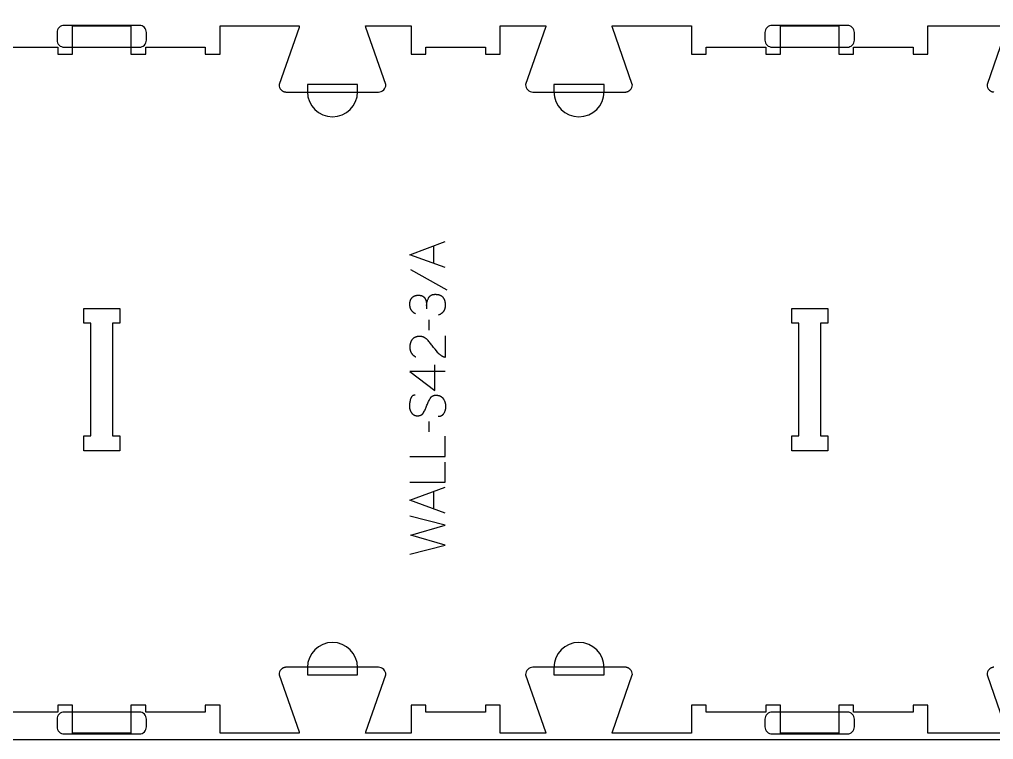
# Model space of a CAD drawing. Extents: x -13885 to -10701, y -19593 to -11999.
# Drawn here: x -12352 to -11527, y -15243 to -14633 of the extents above; entities that cross this region are included whole.
import ezdxf

# ---------------------------------------------------------------- set-up
doc = ezdxf.new("R2010")
doc.units = 0
for name, color, linetype in [('0_SHEET_SPRUCEPLY_2440X122', 1, 'CONTINUOUS'), ('1_ANYTOOL_1MMDEEP_LABELS_S', 2, 'CONTINUOUS'), ('3_ANYTOOL_CUTTHROUGH_INSID', 4, 'CONTINUOUS'), ('4_ANYTOOL_CUTTHROUGH_OUTSI', 5, 'CONTINUOUS'), ('5_ANYTOOL_HALF_MILL_9MM_IN', 3, 'CONTINUOUS')]:
    doc.layers.add(name, color=color, linetype=linetype)

msp = doc.modelspace()

# ---------------------------------------------------------------- linework, layer by layer
at = {"layer": '0_SHEET_SPRUCEPLY_2440X122'}
msp.add_lwpolyline([(-13513.11, -14023.28), (-13513.11, -15243.28), (-11073.11, -15243.28), (-11073.11, -14023.28)], close=True, dxfattribs=at)
at = {"layer": '1_ANYTOOL_1MMDEEP_LABELS_S'}
for points in [[(-11991.64, -14843.25), (-12021.64, -14832.36), (-11991.64, -14821.3)], [(-12001.2, -14839.78), (-12001.2, -14824.86)], [(-12021.17, -14844.96), (-11990.4, -14862.15)], [(-12016.71, -14882.5), (-12017.01, -14882.35), (-12017.31, -14882.18), (-12017.59, -14882.01), (-12017.87, -14881.83), (-12018.13, -14881.65), (-12018.39, -14881.46), (-12018.63, -14881.26), (-12018.75, -14881.16), (-12018.87, -14881.06), (-12018.98, -14880.96), (-12019.09, -14880.85), (-12019.2, -14880.74), (-12019.31, -14880.64), (-12019.41, -14880.53), (-12019.52, -14880.41), (-12019.62, -14880.3), (-12019.71, -14880.19), (-12019.81, -14880.07), (-12019.9, -14879.95), (-12019.99, -14879.83), (-12020.08, -14879.71), (-12020.17, -14879.59), (-12020.25, -14879.47), (-12020.33, -14879.34), (-12020.41, -14879.21), (-12020.48, -14879.09), (-12020.56, -14878.96), (-12020.63, -14878.82), (-12020.7, -14878.69), (-12020.76, -14878.56), (-12020.83, -14878.42), (-12020.89, -14878.28), (-12020.95, -14878.14), (-12021, -14878), (-12021.06, -14877.86), (-12021.11, -14877.71), (-12021.16, -14877.57), (-12021.2, -14877.42), (-12021.25, -14877.27), (-12021.33, -14876.97), (-12021.4, -14876.66), (-12021.47, -14876.34), (-12021.52, -14876.02), (-12021.56, -14875.69), (-12021.6, -14875.36), (-12021.62, -14875.02), (-12021.63, -14874.67), (-12021.64, -14874.32), (-12021.64, -14874.11), (-12021.63, -14873.9), (-12021.62, -14873.69), (-12021.61, -14873.49), (-12021.59, -14873.29), (-12021.57, -14873.09), (-12021.55, -14872.9), (-12021.52, -14872.7), (-12021.49, -14872.51), (-12021.46, -14872.33), (-12021.42, -14872.14), (-12021.37, -14871.96), (-12021.33, -14871.78), (-12021.28, -14871.6), (-12021.22, -14871.42), (-12021.17, -14871.25), (-12021.11, -14871.08), (-12021.04, -14870.91), (-12020.97, -14870.74), (-12020.9, -14870.58), (-12020.83, -14870.42), (-12020.75, -14870.26), (-12020.67, -14870.1), (-12020.58, -14869.95), (-12020.49, -14869.8), (-12020.39, -14869.65), (-12020.3, -14869.5), (-12020.2, -14869.36), (-12020.09, -14869.22), (-12019.98, -14869.08), (-12019.87, -14868.94), (-12019.75, -14868.81), (-12019.63, -14868.68), (-12019.51, -14868.55), (-12019.39, -14868.43), (-12019.26, -14868.31), (-12019.13, -14868.2), (-12018.99, -14868.09), (-12018.85, -14867.99), (-12018.71, -14867.89), (-12018.57, -14867.79), (-12018.42, -14867.7), (-12018.27, -14867.61), (-12018.12, -14867.52), (-12017.96, -14867.44), (-12017.8, -14867.37), (-12017.64, -14867.3), (-12017.47, -14867.23), (-12017.3, -14867.17), (-12017.13, -14867.11), (-12016.96, -14867.05), (-12016.78, -14867), (-12016.6, -14866.96), (-12016.41, -14866.92), (-12016.22, -14866.88), (-12016.03, -14866.85), (-12015.84, -14866.82), (-12015.64, -14866.79), (-12015.44, -14866.77), (-12015.24, -14866.76), (-12015.03, -14866.74), (-12014.82, -14866.74), (-12014.61, -14866.73), (-12014.05, -14866.74), (-12013.72, -14866.75), (-12013.4, -14866.77), (-12013.09, -14866.8), (-12012.79, -14866.85), (-12012.64, -14866.87), (-12012.49, -14866.89), (-12012.35, -14866.92), (-12012.21, -14866.95), (-12012.08, -14866.99), (-12011.94, -14867.02), (-12011.81, -14867.06), (-12011.68, -14867.1), (-12011.56, -14867.14), (-12011.43, -14867.18), (-12011.31, -14867.23), (-12011.19, -14867.28), (-12011.08, -14867.33), (-12010.97, -14867.38), (-12010.85, -14867.44), (-12010.75, -14867.5), (-12010.64, -14867.56), (-12010.54, -14867.62), (-12010.44, -14867.68), (-12010.34, -14867.75), (-12010.25, -14867.82), (-12010.15, -14867.89), (-12009.97, -14868.04), (-12009.8, -14868.19), (-12009.64, -14868.34), (-12009.48, -14868.5), (-12009.4, -14868.58), (-12009.33, -14868.67), (-12009.25, -14868.75), (-12009.18, -14868.84), (-12009.11, -14868.92), (-12009.04, -14869.01), (-12008.98, -14869.1), (-12008.91, -14869.19), (-12008.85, -14869.28), (-12008.79, -14869.37), (-12008.73, -14869.46), (-12008.67, -14869.55), (-12008.61, -14869.65), (-12008.56, -14869.74), (-12008.5, -14869.84), (-12008.45, -14869.94), (-12008.4, -14870.04), (-12008.35, -14870.14), (-12008.3, -14870.24), (-12008.26, -14870.34), (-12008.22, -14870.44), (-12008.17, -14870.55), (-12008.1, -14870.76), (-12008.02, -14870.98), (-12007.96, -14871.19), (-12007.89, -14871.41), (-12007.83, -14871.64), (-12007.78, -14871.86), (-12007.72, -14872.09), (-12007.68, -14872.31), (-12007.64, -14872.54), (-12007.6, -14872.78), (-12007.56, -14873.01), (-12007.53, -14873.25), (-12007.51, -14873.49), (-12007.49, -14873.73), (-12007.47, -14873.97), (-12007.46, -14874.22), (-12007.45, -14874.47), (-12007.41, -14878.18)], [(-12007.41, -14875.39), (-12007.38, -14874.95), (-12007.35, -14874.52), (-12007.3, -14874.09), (-12007.24, -14873.67), (-12007.17, -14873.25), (-12007.09, -14872.83), (-12006.99, -14872.42), (-12006.89, -14872.01), (-12006.78, -14871.61), (-12006.65, -14871.21), (-12006.52, -14870.82), (-12006.37, -14870.43), (-12006.21, -14870.05), (-12006.04, -14869.67), (-12005.87, -14869.29), (-12005.67, -14868.92), (-12005.57, -14868.74), (-12005.47, -14868.56), (-12005.42, -14868.47), (-12005.36, -14868.39), (-12005.3, -14868.31), (-12005.25, -14868.22), (-12005.19, -14868.14), (-12005.13, -14868.07), (-12005.06, -14867.99), (-12005, -14867.91), (-12004.94, -14867.84), (-12004.87, -14867.77), (-12004.81, -14867.69), (-12004.74, -14867.62), (-12004.67, -14867.56), (-12004.6, -14867.49), (-12004.53, -14867.42), (-12004.46, -14867.36), (-12004.38, -14867.3), (-12004.31, -14867.23), (-12004.23, -14867.17), (-12004.16, -14867.12), (-12004.08, -14867.06), (-12004, -14867), (-12003.92, -14866.95), (-12003.83, -14866.9), (-12003.75, -14866.85), (-12003.67, -14866.8), (-12003.58, -14866.75), (-12003.49, -14866.7), (-12003.41, -14866.65), (-12003.32, -14866.61), (-12003.23, -14866.57), (-12003.14, -14866.53), (-12003.04, -14866.49), (-12002.95, -14866.45), (-12002.76, -14866.38), (-12002.56, -14866.31), (-12002.36, -14866.25), (-12002.15, -14866.19), (-12001.94, -14866.15), (-12001.73, -14866.1), (-12001.51, -14866.06), (-12001.28, -14866.03), (-12001.05, -14866.01), (-12000.82, -14865.99), (-12000.58, -14865.97), (-12000.33, -14865.96), (-12000.08, -14865.96), (-11999.8, -14865.96), (-11999.53, -14865.97), (-11999.26, -14865.98), (-11999, -14866), (-11998.74, -14866.02), (-11998.48, -14866.05), (-11998.23, -14866.08), (-11997.99, -14866.12), (-11997.75, -14866.16), (-11997.52, -14866.2), (-11997.29, -14866.25), (-11997.06, -14866.31), (-11996.84, -14866.37), (-11996.63, -14866.44), (-11996.42, -14866.51), (-11996.21, -14866.58), (-11996.01, -14866.66), (-11995.82, -14866.75), (-11995.63, -14866.84), (-11995.44, -14866.93), (-11995.26, -14867.03), (-11995.09, -14867.14), (-11994.92, -14867.24), (-11994.75, -14867.36), (-11994.59, -14867.48), (-11994.44, -14867.6), (-11994.29, -14867.73), (-11994.22, -14867.8), (-11994.14, -14867.86), (-11994.07, -14867.93), (-11994, -14868), (-11993.93, -14868.07), (-11993.87, -14868.15), (-11993.8, -14868.22), (-11993.74, -14868.29), (-11993.61, -14868.45), (-11993.49, -14868.6), (-11993.37, -14868.76), (-11993.26, -14868.93), (-11993.15, -14869.1), (-11993.04, -14869.27), (-11992.94, -14869.44), (-11992.84, -14869.62), (-11992.75, -14869.8), (-11992.66, -14869.99), (-11992.57, -14870.18), (-11992.49, -14870.37), (-11992.41, -14870.56), (-11992.33, -14870.76), (-11992.26, -14870.97), (-11992.2, -14871.17), (-11992.13, -14871.38), (-11992.07, -14871.6), (-11992.02, -14871.81), (-11991.96, -14872.03), (-11991.92, -14872.26), (-11991.87, -14872.48), (-11991.83, -14872.72), (-11991.8, -14872.95), (-11991.76, -14873.19), (-11991.71, -14873.67), (-11991.67, -14874.17), (-11991.65, -14874.69), (-11991.64, -14875.22), (-11991.64, -14875.6), (-11991.66, -14875.97), (-11991.69, -14876.34), (-11991.73, -14876.7), (-11991.78, -14877.05), (-11991.81, -14877.22), (-11991.84, -14877.39), (-11991.87, -14877.56), (-11991.91, -14877.73), (-11991.95, -14877.89), (-11992, -14878.06), (-11992.04, -14878.22), (-11992.09, -14878.38), (-11992.14, -14878.53), (-11992.2, -14878.69), (-11992.25, -14878.84), (-11992.31, -14878.99), (-11992.38, -14879.14), (-11992.44, -14879.29), (-11992.51, -14879.44), (-11992.58, -14879.58), (-11992.65, -14879.72), (-11992.73, -14879.86), (-11992.81, -14880), (-11992.89, -14880.14), (-11992.98, -14880.27), (-11993.06, -14880.4), (-11993.15, -14880.53), (-11993.25, -14880.66), (-11993.34, -14880.79), (-11993.44, -14880.91), (-11993.54, -14881.04), (-11993.65, -14881.16), (-11993.76, -14881.28), (-11993.87, -14881.39), (-11993.98, -14881.51), (-11994.09, -14881.62), (-11994.21, -14881.73), (-11994.33, -14881.84), (-11994.46, -14881.95), (-11994.58, -14882.05), (-11994.71, -14882.16), (-11994.85, -14882.26), (-11994.98, -14882.36), (-11995.12, -14882.45), (-11995.26, -14882.55), (-11995.4, -14882.64), (-11995.55, -14882.74), (-11995.7, -14882.83), (-11996, -14883), (-11996.32, -14883.17), (-11996.65, -14883.32), (-11996.99, -14883.47), (-11997.34, -14883.62)], [(-12005.52, -14887.48), (-12005.44, -14896.26)], [(-11991.68, -14901.19), (-11991.72, -14919.49), (-11992.18, -14919.34), (-11992.41, -14919.26), (-11992.63, -14919.18), (-11992.85, -14919.1), (-11993.06, -14919.01), (-11993.28, -14918.91), (-11993.49, -14918.82), (-11993.7, -14918.72), (-11993.91, -14918.62), (-11994.11, -14918.51), (-11994.32, -14918.4), (-11994.52, -14918.28), (-11994.72, -14918.17), (-11994.91, -14918.04), (-11995.11, -14917.92), (-11995.3, -14917.79), (-11995.48, -14917.66), (-11995.67, -14917.52), (-11995.86, -14917.39), (-11996.04, -14917.24), (-11996.22, -14917.1), (-11996.39, -14916.95), (-11996.57, -14916.79), (-11996.74, -14916.64), (-11996.91, -14916.48), (-11997.08, -14916.31), (-11997.24, -14916.14), (-11997.4, -14915.97), (-11997.56, -14915.8), (-11997.87, -14915.44), (-11999.09, -14913.96), (-12000.28, -14912.47), (-12001.44, -14910.96), (-12002.57, -14909.44), (-12003.13, -14908.68), (-12003.7, -14907.95), (-12004.28, -14907.24), (-12004.86, -14906.55), (-12005.45, -14905.89), (-12006.06, -14905.24), (-12006.66, -14904.62), (-12007.28, -14904.02), (-12007.44, -14903.87), (-12007.6, -14903.73), (-12007.76, -14903.6), (-12007.92, -14903.47), (-12008.09, -14903.34), (-12008.25, -14903.22), (-12008.43, -14903.1), (-12008.6, -14902.99), (-12008.77, -14902.88), (-12008.95, -14902.77), (-12009.13, -14902.68), (-12009.31, -14902.58), (-12009.49, -14902.49), (-12009.68, -14902.41), (-12009.87, -14902.33), (-12010.06, -14902.25), (-12010.25, -14902.18), (-12010.44, -14902.11), (-12010.64, -14902.05), (-12010.84, -14901.99), (-12011.04, -14901.94), (-12011.25, -14901.89), (-12011.45, -14901.85), (-12011.66, -14901.81), (-12011.87, -14901.77), (-12012.09, -14901.74), (-12012.3, -14901.72), (-12012.52, -14901.7), (-12012.74, -14901.68), (-12012.96, -14901.67), (-12013.18, -14901.66), (-12013.41, -14901.66), (-12013.66, -14901.66), (-12013.91, -14901.67), (-12014.15, -14901.68), (-12014.39, -14901.7), (-12014.62, -14901.72), (-12014.85, -14901.75), (-12015.08, -14901.78), (-12015.3, -14901.82), (-12015.52, -14901.86), (-12015.74, -14901.91), (-12015.95, -14901.96), (-12016.16, -14902.02), (-12016.37, -14902.08), (-12016.57, -14902.14), (-12016.76, -14902.22), (-12016.96, -14902.29), (-12017.15, -14902.37), (-12017.33, -14902.46), (-12017.51, -14902.55), (-12017.69, -14902.65), (-12017.87, -14902.75), (-12018.04, -14902.86), (-12018.21, -14902.97), (-12018.37, -14903.08), (-12018.53, -14903.2), (-12018.68, -14903.33), (-12018.84, -14903.46), (-12018.98, -14903.6), (-12019.13, -14903.74), (-12019.27, -14903.88), (-12019.41, -14904.03), (-12019.54, -14904.19), (-12019.67, -14904.35), (-12019.79, -14904.51), (-12019.91, -14904.68), (-12020.03, -14904.84), (-12020.14, -14905.01), (-12020.25, -14905.18), (-12020.36, -14905.36), (-12020.46, -14905.54), (-12020.55, -14905.72), (-12020.65, -14905.9), (-12020.73, -14906.08), (-12020.82, -14906.27), (-12020.9, -14906.46), (-12020.97, -14906.66), (-12021.05, -14906.85), (-12021.11, -14907.05), (-12021.18, -14907.25), (-12021.24, -14907.45), (-12021.29, -14907.66), (-12021.34, -14907.87), (-12021.39, -14908.08), (-12021.43, -14908.29), (-12021.47, -14908.51), (-12021.51, -14908.73), (-12021.54, -14908.95), (-12021.57, -14909.18), (-12021.59, -14909.4), (-12021.61, -14909.63), (-12021.62, -14909.86), (-12021.63, -14910.1), (-12021.64, -14910.58), (-12021.63, -14910.94), (-12021.62, -14911.3), (-12021.59, -14911.65), (-12021.56, -14912), (-12021.51, -14912.34), (-12021.46, -14912.68), (-12021.4, -14913), (-12021.32, -14913.32), (-12021.24, -14913.64), (-12021.19, -14913.79), (-12021.14, -14913.95), (-12021.09, -14914.1), (-12021.04, -14914.25), (-12020.98, -14914.39), (-12020.92, -14914.54), (-12020.86, -14914.69), (-12020.8, -14914.83), (-12020.73, -14914.97), (-12020.66, -14915.11), (-12020.59, -14915.25), (-12020.52, -14915.39), (-12020.44, -14915.52), (-12020.36, -14915.65), (-12020.28, -14915.79), (-12020.2, -14915.92), (-12020.11, -14916.04), (-12020.03, -14916.17), (-12019.93, -14916.3), (-12019.84, -14916.42), (-12019.75, -14916.54), (-12019.65, -14916.66), (-12019.55, -14916.78), (-12019.44, -14916.9), (-12019.34, -14917.01), (-12019.23, -14917.13), (-12019.12, -14917.24), (-12019, -14917.35), (-12018.89, -14917.46), (-12018.77, -14917.57), (-12018.65, -14917.67), (-12018.53, -14917.78), (-12018.27, -14917.98), (-12018.01, -14918.18), (-12017.73, -14918.37), (-12017.45, -14918.55), (-12017.16, -14918.73), (-12016.85, -14918.9), (-12016.54, -14919.06)], [(-11991.64, -14931.4), (-12021.68, -14931.36), (-12000.3, -14947.39)], [(-12000.3, -14947.39), (-12000.3, -14925.62)], [(-12017.05, -14951.42), (-12017.24, -14951.42), (-12017.33, -14951.43), (-12017.43, -14951.43), (-12017.52, -14951.44), (-12017.61, -14951.45), (-12017.69, -14951.46), (-12017.78, -14951.47), (-12017.87, -14951.48), (-12017.95, -14951.5), (-12018.04, -14951.51), (-12018.12, -14951.53), (-12018.2, -14951.55), (-12018.28, -14951.57), (-12018.36, -14951.6), (-12018.44, -14951.62), (-12018.52, -14951.65), (-12018.6, -14951.68), (-12018.68, -14951.71), (-12018.75, -14951.74), (-12018.82, -14951.77), (-12018.9, -14951.81), (-12018.97, -14951.84), (-12019.04, -14951.88), (-12019.11, -14951.92), (-12019.18, -14951.96), (-12019.25, -14952), (-12019.31, -14952.05), (-12019.38, -14952.09), (-12019.44, -14952.14), (-12019.51, -14952.19), (-12019.57, -14952.24), (-12019.63, -14952.29), (-12019.69, -14952.34), (-12019.75, -14952.4), (-12019.81, -14952.46), (-12019.87, -14952.51), (-12019.93, -14952.57), (-12019.98, -14952.64), (-12020.04, -14952.7), (-12020.09, -14952.76), (-12020.14, -14952.83), (-12020.19, -14952.9), (-12020.24, -14952.97), (-12020.29, -14953.04), (-12020.34, -14953.11), (-12020.39, -14953.19), (-12020.44, -14953.26), (-12020.48, -14953.34), (-12020.53, -14953.42), (-12020.57, -14953.5), (-12020.61, -14953.58), (-12020.69, -14953.75), (-12020.77, -14953.93), (-12020.84, -14954.11), (-12020.91, -14954.3), (-12020.98, -14954.49), (-12021.04, -14954.7), (-12021.26, -14955.51), (-12021.45, -14956.31), (-12021.61, -14957.09), (-12021.75, -14957.86), (-12021.8, -14958.24), (-12021.85, -14958.62), (-12021.89, -14958.99), (-12021.92, -14959.36), (-12021.95, -14959.73), (-12021.97, -14960.09), (-12021.98, -14960.45), (-12021.98, -14960.8), (-12021.98, -14961), (-12021.98, -14961.19), (-12021.97, -14961.38), (-12021.95, -14961.58), (-12021.94, -14961.77), (-12021.92, -14961.95), (-12021.89, -14962.14), (-12021.87, -14962.33), (-12021.84, -14962.51), (-12021.8, -14962.7), (-12021.77, -14962.88), (-12021.73, -14963.06), (-12021.68, -14963.24), (-12021.63, -14963.42), (-12021.58, -14963.6), (-12021.53, -14963.77), (-12021.47, -14963.95), (-12021.41, -14964.12), (-12021.34, -14964.29), (-12021.27, -14964.46), (-12021.2, -14964.63), (-12021.12, -14964.8), (-12021.04, -14964.97), (-12020.96, -14965.13), (-12020.87, -14965.3), (-12020.78, -14965.46), (-12020.69, -14965.63), (-12020.59, -14965.79), (-12020.49, -14965.95), (-12020.38, -14966.1), (-12020.27, -14966.26), (-12020.16, -14966.42), (-12020.05, -14966.57), (-12019.93, -14966.72), (-12019.81, -14966.86), (-12019.68, -14967), (-12019.55, -14967.13), (-12019.42, -14967.26), (-12019.29, -14967.39), (-12019.15, -14967.51), (-12019.01, -14967.62), (-12018.87, -14967.73), (-12018.72, -14967.83), (-12018.57, -14967.93), (-12018.42, -14968.03), (-12018.27, -14968.12), (-12018.11, -14968.2), (-12017.95, -14968.28), (-12017.78, -14968.36), (-12017.62, -14968.43), (-12017.45, -14968.49), (-12017.27, -14968.55), (-12017.1, -14968.61), (-12016.92, -14968.66), (-12016.73, -14968.71), (-12016.55, -14968.75), (-12016.36, -14968.78), (-12016.17, -14968.82), (-12015.97, -14968.84), (-12015.78, -14968.86), (-12015.57, -14968.88), (-12015.37, -14968.89), (-12015.16, -14968.9), (-12014.95, -14968.9), (-12014.74, -14968.9), (-12014.53, -14968.89), (-12014.32, -14968.88), (-12014.12, -14968.86), (-12013.91, -14968.83), (-12013.72, -14968.8), (-12013.53, -14968.77), (-12013.34, -14968.73), (-12013.15, -14968.68), (-12012.97, -14968.63), (-12012.79, -14968.57), (-12012.62, -14968.51), (-12012.53, -14968.47), (-12012.44, -14968.44), (-12012.36, -14968.4), (-12012.28, -14968.36), (-12012.19, -14968.32), (-12012.11, -14968.28), (-12012.03, -14968.24), (-12011.95, -14968.2), (-12011.88, -14968.15), (-12011.8, -14968.11), (-12011.72, -14968.06), (-12011.64, -14968.01), (-12011.57, -14967.96), (-12011.5, -14967.91), (-12011.42, -14967.85), (-12011.35, -14967.8), (-12011.28, -14967.74), (-12011.21, -14967.69), (-12011.14, -14967.63), (-12011.07, -14967.57), (-12011, -14967.51), (-12010.94, -14967.44), (-12010.87, -14967.38), (-12010.81, -14967.31), (-12010.68, -14967.18), (-12010.56, -14967.04), (-12010.44, -14966.89), (-12010.32, -14966.74), (-12010.21, -14966.58), (-12010.1, -14966.42), (-12010, -14966.25), (-12009.9, -14966.08), (-12009.51, -14965.36), (-12009.13, -14964.63), (-12008.76, -14963.88), (-12008.4, -14963.12), (-12008.06, -14962.34), (-12007.72, -14961.54), (-12007.4, -14960.73), (-12007.09, -14959.9), (-12006.78, -14959.08), (-12006.45, -14958.27), (-12006.1, -14957.49), (-12005.74, -14956.72), (-12005.37, -14955.98), (-12004.98, -14955.25), (-12004.57, -14954.55), (-12004.15, -14953.86), (-12004.04, -14953.69), (-12003.93, -14953.54), (-12003.81, -14953.38), (-12003.75, -14953.31), (-12003.69, -14953.23), (-12003.63, -14953.16), (-12003.57, -14953.09), (-12003.5, -14953.02), (-12003.44, -14952.95), (-12003.37, -14952.89), (-12003.31, -14952.82), (-12003.24, -14952.76), (-12003.17, -14952.7), (-12003.1, -14952.64), (-12003.03, -14952.58), (-12002.96, -14952.52), (-12002.89, -14952.47), (-12002.81, -14952.41), (-12002.74, -14952.36), (-12002.66, -14952.31), (-12002.58, -14952.26), (-12002.51, -14952.21), (-12002.43, -14952.16), (-12002.35, -14952.12), (-12002.27, -14952.07), (-12002.19, -14952.03), (-12002.1, -14951.99), (-12002.02, -14951.95), (-12001.94, -14951.91), (-12001.85, -14951.87), (-12001.76, -14951.84), (-12001.68, -14951.8), (-12001.59, -14951.77), (-12001.5, -14951.74), (-12001.41, -14951.71), (-12001.32, -14951.68), (-12001.22, -14951.66), (-12001.04, -14951.61), (-12000.84, -14951.57), (-12000.65, -14951.53), (-12000.45, -14951.5), (-12000.25, -14951.47), (-12000.04, -14951.45), (-11999.83, -14951.44), (-11999.61, -14951.43), (-11999.39, -14951.43), (-11999.17, -14951.44), (-11998.94, -14951.44), (-11998.71, -14951.46), (-11998.48, -14951.48), (-11998.25, -14951.51), (-11998.03, -14951.54), (-11997.81, -14951.58), (-11997.59, -14951.62), (-11997.38, -14951.66), (-11997.17, -14951.72), (-11996.97, -14951.77), (-11996.76, -14951.83), (-11996.57, -14951.9), (-11996.37, -14951.97), (-11996.18, -14952.05), (-11996, -14952.13), (-11995.81, -14952.22), (-11995.63, -14952.31), (-11995.46, -14952.4), (-11995.29, -14952.51), (-11995.12, -14952.61), (-11994.96, -14952.72), (-11994.79, -14952.84), (-11994.64, -14952.96), (-11994.49, -14953.09), (-11994.34, -14953.22), (-11994.19, -14953.36), (-11994.05, -14953.5), (-11993.91, -14953.65), (-11993.78, -14953.8), (-11993.65, -14953.95), (-11993.52, -14954.12), (-11993.4, -14954.28), (-11993.28, -14954.46), (-11993.16, -14954.63), (-11992.94, -14954.99), (-11992.73, -14955.36), (-11992.54, -14955.72), (-11992.36, -14956.1), (-11992.2, -14956.47), (-11992.04, -14956.85), (-11991.97, -14957.04), (-11991.91, -14957.23), (-11991.84, -14957.42), (-11991.78, -14957.62), (-11991.73, -14957.81), (-11991.67, -14958), (-11991.62, -14958.2), (-11991.58, -14958.4), (-11991.54, -14958.59), (-11991.5, -14958.79), (-11991.46, -14958.99), (-11991.43, -14959.19), (-11991.4, -14959.39), (-11991.38, -14959.6), (-11991.33, -14960), (-11991.31, -14960.41), (-11991.3, -14960.83), (-11991.3, -14961.24), (-11991.31, -14961.65), (-11991.34, -14962.05), (-11991.38, -14962.45), (-11991.43, -14962.84), (-11991.49, -14963.23), (-11991.57, -14963.62), (-11991.66, -14964), (-11991.76, -14964.38), (-11991.88, -14964.75), (-11992.01, -14965.12), (-11992.15, -14965.48), (-11992.3, -14965.84), (-11992.47, -14966.19), (-11992.65, -14966.54), (-11992.84, -14966.89), (-11992.94, -14967.06), (-11993.04, -14967.22), (-11993.15, -14967.38), (-11993.26, -14967.53), (-11993.37, -14967.68), (-11993.49, -14967.82), (-11993.6, -14967.96), (-11993.73, -14968.09), (-11993.85, -14968.22), (-11993.98, -14968.34), (-11994.11, -14968.45), (-11994.24, -14968.56), (-11994.31, -14968.61), (-11994.38, -14968.67), (-11994.44, -14968.72), (-11994.51, -14968.76), (-11994.58, -14968.81), (-11994.66, -14968.86), (-11994.73, -14968.9), (-11994.8, -14968.95), (-11994.87, -14968.99), (-11994.95, -14969.03), (-11995.02, -14969.07), (-11995.1, -14969.11), (-11995.17, -14969.14), (-11995.25, -14969.18), (-11995.33, -14969.21), (-11995.41, -14969.25), (-11995.49, -14969.28), (-11995.57, -14969.31), (-11995.65, -14969.34), (-11995.73, -14969.36), (-11995.89, -14969.42), (-11996.06, -14969.46), (-11996.23, -14969.5), (-11996.41, -14969.54), (-11996.58, -14969.57), (-11996.76, -14969.59), (-11996.95, -14969.61), (-11997.13, -14969.62), (-11997.32, -14969.63), (-11997.51, -14969.63)], [(-12005.52, -14973.66), (-12005.44, -14982.45)], [(-12021.64, -15003.4), (-11991.64, -15003.4), (-11991.64, -14986.3)], [(-12021.64, -15025.22), (-11991.64, -15025.22), (-11991.64, -15008.12)], [(-11991.64, -15051.45), (-12021.64, -15040.56), (-11991.64, -15029.5)], [(-12001.2, -15047.98), (-12001.2, -15033.06)], [(-12021.64, -15086.16), (-11991.64, -15078.45), (-12020.74, -15070), (-11991.64, -15061.52), (-12021.64, -15054.02)]]:
    msp.add_lwpolyline(points, dxfattribs=at)
at = {"layer": '3_ANYTOOL_CUTTHROUGH_INSID', "color": 4}
for points in [[(-12297.74, -14878.03), (-12267.49, -14878.03), (-12267.49, -14890.53), (-12273.49, -14890.53), (-12273.49, -14986.03), (-12267.49, -14986.03), (-12267.49, -14998.53), (-12297.99, -14998.53), (-12297.99, -14986.03), (-12291.99, -14986.03), (-12291.99, -14890.53), (-12297.99, -14890.53), (-12297.99, -14878.03)], [(-11697.74, -14878.03), (-11667.49, -14878.03), (-11667.49, -14890.53), (-11673.49, -14890.53), (-11673.49, -14986.03), (-11667.49, -14986.03), (-11667.49, -14998.53), (-11697.99, -14998.53), (-11697.99, -14986.03), (-11691.99, -14986.03), (-11691.99, -14890.53), (-11697.99, -14890.53), (-11697.99, -14878.03)]]:
    msp.add_lwpolyline(points, close=True, dxfattribs=at)
at = {"layer": '4_ANYTOOL_CUTTHROUGH_OUTSI', "color": 5}
for points in [[(-12370.49, -14656.53), (-12319.99, -14656.53), (-12319.99, -14662.53), (-12307.49, -14662.53), (-12307.49, -14638.53), (-12257.99, -14638.53), (-12257.99, -14662.53), (-12245.49, -14662.53), (-12245.49, -14656.53), (-12194.99, -14656.53), (-12194.99, -14662.53), (-12182.49, -14662.53), (-12182.49, -14638.53), (-12115.3, -14638.53), (-12115.3, -14638.53, -0.061485), (-12115.53, -14639.92), (-12132.44, -14688.24), (-12132.44, -14688.28), (-12132.44, -14688.28, 0.198912), (-12130.61, -14692.7), (-12130.51, -14692.81), (-12130.4, -14692.91), (-12130.28, -14693.01), (-12130.17, -14693.11), (-12130.05, -14693.2), (-12129.93, -14693.3), (-12129.8, -14693.39), (-12129.68, -14693.47), (-12129.55, -14693.56), (-12129.42, -14693.64), (-12129.28, -14693.72), (-12129.15, -14693.79), (-12129.01, -14693.86), (-12128.87, -14693.93), (-12128.73, -14694), (-12128.59, -14694.06), (-12128.44, -14694.11), (-12128.3, -14694.17), (-12128.15, -14694.22), (-12128, -14694.27), (-12127.85, -14694.31), (-12127.7, -14694.35), (-12127.55, -14694.38), (-12127.4, -14694.41), (-12127.25, -14694.44), (-12127.1, -14694.47), (-12126.95, -14694.49), (-12126.8, -14694.5), (-12126.64, -14694.52), (-12126.49, -14694.52), (-12126.34, -14694.53), (-12126.19, -14694.53), (-12048.19, -14694.53, 0.414214), (-12041.94, -14688.28), (-12041.94, -14688.24), (-12041.96, -14688.2), (-12058.85, -14639.92), (-12058.85, -14639.92, -0.061485), (-12059.09, -14638.53), (-12020.49, -14638.53), (-12020.49, -14662.53), (-12007.99, -14662.53), (-12007.99, -14656.53), (-11957.49, -14656.53), (-11957.49, -14662.53), (-11944.99, -14662.53), (-11944.99, -14638.53), (-11906.39, -14638.53), (-11906.39, -14638.53, -0.061485), (-11906.63, -14639.92), (-11923.52, -14688.2), (-11923.54, -14688.24), (-11923.54, -14688.28), (-11923.54, -14688.28, 0.414214), (-11917.29, -14694.53), (-11839.29, -14694.53), (-11839.14, -14694.53), (-11838.99, -14694.52), (-11838.84, -14694.52), (-11838.69, -14694.5), (-11838.53, -14694.49), (-11838.38, -14694.47), (-11838.23, -14694.44), (-11838.08, -14694.41), (-11837.93, -14694.38), (-11837.78, -14694.35), (-11837.63, -14694.31), (-11837.48, -14694.27), (-11837.33, -14694.22), (-11837.19, -14694.17), (-11837.04, -14694.11), (-11836.9, -14694.06), (-11836.75, -14694), (-11836.61, -14693.93), (-11836.47, -14693.86), (-11836.33, -14693.79), (-11836.2, -14693.72), (-11836.07, -14693.64), (-11835.93, -14693.56), (-11835.81, -14693.47), (-11835.68, -14693.39), (-11835.55, -14693.3), (-11835.43, -14693.2), (-11835.31, -14693.11), (-11835.2, -14693.01), (-11835.09, -14692.91), (-11834.98, -14692.81), (-11834.87, -14692.7, 0.198912), (-11833.04, -14688.28), (-11833.04, -14688.24), (-11833.05, -14688.2), (-11849.95, -14639.92), (-11849.95, -14639.92, -0.061485), (-11850.18, -14638.53), (-11782.99, -14638.53), (-11782.99, -14662.53), (-11770.49, -14662.53), (-11770.49, -14656.53), (-11719.99, -14656.53), (-11719.99, -14662.53), (-11707.49, -14662.53), (-11707.49, -14638.53), (-11657.99, -14638.53), (-11657.99, -14662.53), (-11645.49, -14662.53), (-11645.49, -14656.53), (-11594.99, -14656.53), (-11594.99, -14662.53), (-11582.49, -14662.53), (-11582.49, -14638.53), (-11515.3, -14638.53)], [(-11515.53, -14639.92), (-11532.43, -14688.2), (-11532.44, -14688.24), (-11532.44, -14688.28), (-11532.44, -14688.28, 0.198912), (-11530.61, -14692.7), (-11530.51, -14692.81), (-11530.4, -14692.91), (-11530.28, -14693.01), (-11530.17, -14693.11), (-11530.05, -14693.2), (-11529.93, -14693.3), (-11529.8, -14693.39), (-11529.68, -14693.47), (-11529.55, -14693.56), (-11529.42, -14693.64), (-11529.28, -14693.72), (-11529.15, -14693.79), (-11529.01, -14693.86), (-11528.87, -14693.93), (-11528.73, -14694), (-11528.59, -14694.06), (-11528.44, -14694.11), (-11528.3, -14694.17), (-11528.15, -14694.22), (-11528, -14694.27), (-11527.85, -14694.31), (-11527.7, -14694.35), (-11527.55, -14694.38), (-11527.4, -14694.41), (-11527.25, -14694.44), (-11527.1, -14694.47), (-11526.95, -14694.49), (-11526.8, -14694.5)], [(-11515.3, -15238.03), (-11532.74, -15238.03), (-11582.49, -15238.03), (-11582.49, -15214.03), (-11594.99, -15214.03), (-11594.99, -15220.03), (-11645.49, -15220.03), (-11645.49, -15214.03), (-11657.99, -15214.03), (-11657.99, -15238.03), (-11707.49, -15238.03), (-11707.49, -15214.03), (-11719.99, -15214.03), (-11719.99, -15220.03), (-11770.49, -15220.03), (-11770.49, -15214.03), (-11782.99, -15214.03), (-11782.99, -15238.03), (-11850.18, -15238.03), (-11850.18, -15238.03, -0.061485), (-11849.95, -15236.64), (-11833.05, -15188.36), (-11833.04, -15188.32), (-11833.04, -15188.28), (-11833.04, -15188.28, 0.198912), (-11834.87, -15183.86), (-11834.98, -15183.76), (-11835.09, -15183.66), (-11835.2, -15183.56), (-11835.31, -15183.46), (-11835.43, -15183.36), (-11835.55, -15183.27), (-11835.68, -15183.18), (-11835.81, -15183.09), (-11835.93, -15183.01), (-11836.07, -15182.93), (-11836.2, -15182.85), (-11836.33, -15182.77), (-11836.47, -15182.7), (-11836.61, -15182.63), (-11836.75, -15182.57), (-11836.9, -15182.51), (-11837.04, -15182.45), (-11837.19, -15182.4), (-11837.33, -15182.35), (-11837.48, -15182.3), (-11837.63, -15182.26), (-11837.78, -15182.22), (-11837.93, -15182.18), (-11838.08, -15182.15), (-11838.23, -15182.12), (-11838.38, -15182.1), (-11838.53, -15182.08), (-11838.69, -15182.06), (-11838.84, -15182.05), (-11838.99, -15182.04), (-11839.14, -15182.03), (-11839.29, -15182.03), (-11917.29, -15182.03, 0.414214), (-11923.54, -15188.28), (-11923.54, -15188.32), (-11923.52, -15188.36), (-11906.63, -15236.64), (-11906.63, -15236.64, -0.061485), (-11906.39, -15238.03), (-11944.99, -15238.03), (-11944.99, -15214.03), (-11957.49, -15214.03), (-11957.49, -15220.03), (-12007.99, -15220.03), (-12007.99, -15214.03), (-12020.49, -15214.03), (-12020.49, -15238.03), (-12059.09, -15238.03), (-12059.09, -15238.03, -0.061485), (-12058.85, -15236.64), (-12041.96, -15188.36), (-12041.94, -15188.32), (-12041.94, -15188.28), (-12041.94, -15188.28, 0.414214), (-12048.19, -15182.03), (-12126.19, -15182.03), (-12126.34, -15182.03), (-12126.49, -15182.04), (-12126.64, -15182.05), (-12126.8, -15182.06), (-12126.95, -15182.08), (-12127.1, -15182.1), (-12127.25, -15182.12), (-12127.4, -15182.15), (-12127.55, -15182.18), (-12127.7, -15182.22), (-12127.85, -15182.26), (-12128, -15182.3), (-12128.15, -15182.35), (-12128.3, -15182.4), (-12128.44, -15182.45), (-12128.59, -15182.51), (-12128.73, -15182.57), (-12128.87, -15182.63), (-12129.01, -15182.7), (-12129.15, -15182.77), (-12129.28, -15182.85), (-12129.42, -15182.93), (-12129.55, -15183.01), (-12129.68, -15183.09), (-12129.8, -15183.18), (-12129.93, -15183.27), (-12130.05, -15183.36), (-12130.17, -15183.46), (-12130.28, -15183.56), (-12130.4, -15183.66), (-12130.51, -15183.76), (-12130.61, -15183.86, 0.198912), (-12132.44, -15188.28), (-12132.44, -15188.32), (-12132.43, -15188.36), (-12115.53, -15236.64), (-12115.53, -15236.64, -0.061485), (-12115.3, -15238.03), (-12132.74, -15238.03), (-12182.49, -15238.03), (-12182.49, -15214.03), (-12194.99, -15214.03), (-12194.99, -15220.03), (-12245.49, -15220.03), (-12245.49, -15214.03), (-12257.99, -15214.03), (-12257.99, -15238.03), (-12307.49, -15238.03), (-12307.49, -15214.03), (-12319.99, -15214.03), (-12319.99, -15220.03), (-12370.49, -15220.03)], [(-11526.8, -15182.06), (-11526.95, -15182.08), (-11527.1, -15182.1), (-11527.25, -15182.12), (-11527.4, -15182.15), (-11527.55, -15182.18), (-11527.7, -15182.22), (-11527.85, -15182.26), (-11528, -15182.3), (-11528.15, -15182.35), (-11528.3, -15182.4), (-11528.44, -15182.45), (-11528.59, -15182.51), (-11528.73, -15182.57), (-11528.87, -15182.63), (-11529.01, -15182.7), (-11529.15, -15182.77), (-11529.28, -15182.85), (-11529.42, -15182.93), (-11529.55, -15183.01), (-11529.68, -15183.09), (-11529.8, -15183.18), (-11529.93, -15183.27), (-11530.05, -15183.36), (-11530.17, -15183.46), (-11530.28, -15183.56), (-11530.4, -15183.66), (-11530.51, -15183.76), (-11530.61, -15183.86, 0.198912), (-11532.44, -15188.28), (-11532.44, -15188.32), (-11532.43, -15188.36), (-11515.53, -15236.64)]]:
    msp.add_lwpolyline(points, format="xyb", dxfattribs=at)
at = {"layer": '5_ANYTOOL_HALF_MILL_9MM_IN', "color": 3}
for points in [[(-12314.62, -14638.03, 0.414214), (-12320.62, -14644.03), (-12320.62, -14650.53, 0.414214), (-12314.62, -14656.53), (-12250.87, -14656.53, 0.414214), (-12244.87, -14650.53), (-12244.87, -14644.03, 0.414214), (-12250.87, -14638.03)], [(-11714.62, -14638.03, 0.414214), (-11720.62, -14644.03), (-11720.62, -14650.53, 0.414214), (-11714.62, -14656.53), (-11650.87, -14656.53, 0.414214), (-11644.87, -14650.53), (-11644.87, -14644.03, 0.414214), (-11650.87, -14638.03)], [(-12108.44, -14694.28, 1), (-12065.94, -14694.28), (-12065.94, -14694.03), (-12065.94, -14688.03), (-12108.44, -14688.03), (-12108.44, -14694.03), (-12108.44, -14694.28)], [(-11899.54, -14694.28, 1), (-11857.04, -14694.28), (-11857.04, -14694.03), (-11857.04, -14688.03), (-11899.54, -14688.03), (-11899.54, -14694.03), (-11899.54, -14694.28)], [(-12065.94, -15182.28, 1), (-12108.44, -15182.28), (-12108.44, -15182.53), (-12108.44, -15188.53), (-12065.94, -15188.53), (-12065.94, -15182.53), (-12065.94, -15182.28)], [(-11857.04, -15182.28, 1), (-11899.54, -15182.28), (-11899.54, -15182.53), (-11899.54, -15188.53), (-11857.04, -15188.53), (-11857.04, -15182.53), (-11857.04, -15182.28)], [(-12314.62, -15220.03, 0.414214), (-12320.62, -15226.03), (-12320.62, -15232.53, 0.414214), (-12314.62, -15238.53), (-12250.87, -15238.53, 0.414214), (-12244.87, -15232.53), (-12244.87, -15226.03, 0.414214), (-12250.87, -15220.03)], [(-11714.62, -15220.03, 0.414214), (-11720.62, -15226.03), (-11720.62, -15232.53, 0.414214), (-11714.62, -15238.53), (-11650.87, -15238.53, 0.414214), (-11644.87, -15232.53), (-11644.87, -15226.03, 0.414214), (-11650.87, -15220.03)]]:
    msp.add_lwpolyline(points, format="xyb", close=True, dxfattribs=at)

doc.saveas('drawing.dxf')
